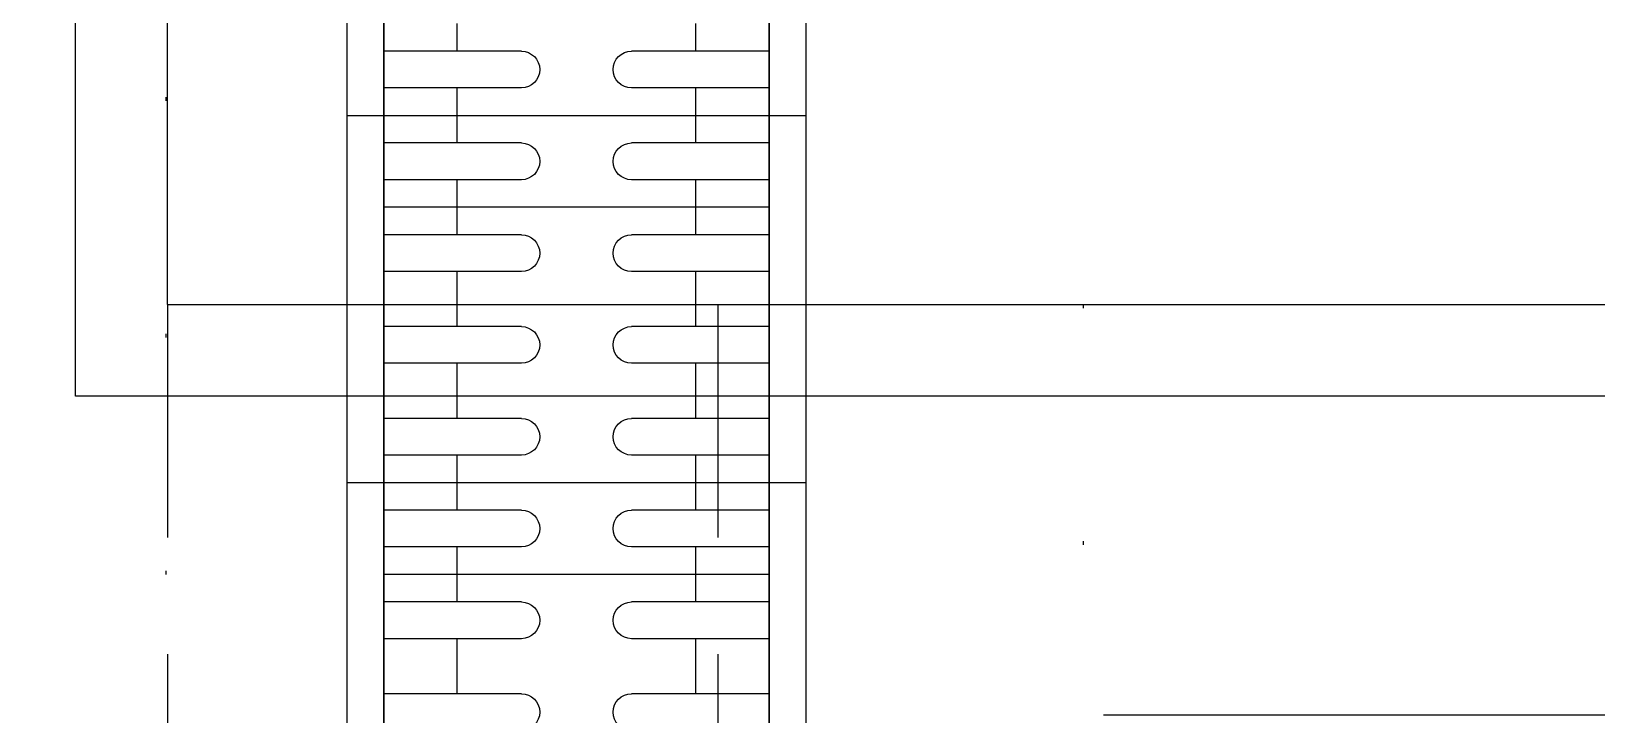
# Model space of a CAD drawing. Header units: inches. Extents: x 21 to 38546, y 13 to 15001.
# Drawn here: x 5338.05 to 5380.71, y 1850.91 to 1869.52 of the extents above; entities that cross this region are included whole.
import ezdxf

# ---------------------------------------------------------------- set-up
doc = ezdxf.new("R2010")
doc.units = ezdxf.units.IN
doc.header["$MEASUREMENT"] = 0
doc.linetypes.add('DOT', pattern=[6.35, 0, -6.35])
doc.linetypes.add('HIDDEN', pattern=[9.525, 6.35, -3.175])
doc.layers.add('RAD-MAHAL', color=2, linetype='Continuous')
doc.layers.add('RAST-IST-RADYATÖR-DİNAMİK BLOK', color=83, linetype='Continuous')
for name, color, linetype, lineweight in [('Z_MİM_-KM-BEAM-RAY', 8, 'DOT', 25), ('Z_MİM_-KM-WALL', 8, 'Continuous', 25), ('Z_MİM_-KM-WALL-PLASTER', 8, 'Continuous', 25), ('Z_MİM_-KM-WALL-RAY', 8, 'HIDDEN', 25)]:
    doc.layers.add(name, color=color, linetype=linetype, lineweight=lineweight)

# ---------------------------------------------------------------- blocks, each defined once
blk = doc.blocks.new('-KM_Kiriş İzi_ZK')
at = {"layer": 'Z_MİM_-KM-BEAM-RAY'}
for p, q in [((2010, 905), (2010, 680)), ((2035, 880), (2689.999, 880)), ((2035, 880), (2035, 680))]:
    blk.add_line(p, q, dxfattribs=at)
blk = doc.blocks.new('IS_RADYATOR-PLAN-120')
at = {"layer": 'RAST-IST-RADYATÖR-DİNAMİK BLOK', "color": 7}
for p, q in [((114.25, 11.5), (114.25, 7.75)), ((115.75, 11.5), (115.75, 7.75)), ((116.75, 11.5), (116.75, 7.75)), ((114.25, 9.5), (115, 9.5)), ((115, 9.5), (115.75, 9.5)), ((116.75, 9.5), (117.5, 9.5)), ((114.25, 4.75), (114.25, 1)), ((115.75, 4.75), (115.75, 1)), ((116.75, 4.75), (116.75, 1)), ((114.25, 3), (115, 3)), ((115, 3), (115.75, 3)), ((116.75, 3), (117.5, 3))]:
    blk.add_line(p, q, dxfattribs=at)
at = {"layer": 'RAST-IST-RADYATÖR-DİNAMİK BLOK'}
for points in [[(0, 0), (120, 0), (120, 12.5), (0, 12.5)], [(2.5, 11.5), (117.5, 11.5), (117.5, 1), (2.5, 1)]]:
    blk.add_lwpolyline(points, dxfattribs=at)
at = {"layer": 'RAST-IST-RADYATÖR-DİNAMİK BLOK', "color": 7}
for centre, start, end in [((113.75, 7.75), 180, 0), ((116.25, 7.75), 180, 0), ((113.75, 4.75), 0, 180), ((116.25, 4.75), 0, 180)]:
    blk.add_arc(centre, 0.5, start, end, dxfattribs=at)
blk = doc.blocks.new('IS_RADYATOR-PLAN-130')
at = {"layer": 'RAST-IST-RADYATÖR-DİNAMİK BLOK', "color": 7}
for p, q in [((114.25, 11.5), (114.25, 7.75)), ((115.75, 11.5), (115.75, 7.75)), ((116.75, 11.5), (116.75, 7.75)), ((118.25, 11.5), (118.25, 7.75)), ((119.25, 11.5), (119.25, 7.75)), ((120.75, 11.5), (120.75, 7.75)), ((121.75, 11.5), (121.75, 7.75)), ((123.25, 11.5), (123.25, 7.75)), ((124.25, 11.5), (124.25, 7.75)), ((125.75, 11.5), (125.75, 7.75)), ((126.75, 11.5), (126.75, 7.75)), ((114.25, 9.5), (115, 9.5)), ((115, 9.5), (115.75, 9.5)), ((116.75, 9.5), (117.5, 9.5)), ((117.5, 9.5), (118.25, 9.5)), ((119.25, 9.5), (120, 9.5)), ((120, 9.5), (120.75, 9.5)), ((121.75, 9.5), (122.5, 9.5)), ((122.5, 9.5), (123.25, 9.5)), ((124.25, 9.5), (125, 9.5)), ((125, 9.5), (125.75, 9.5)), ((126.75, 9.5), (127.5, 9.5)), ((114.25, 4.75), (114.25, 1)), ((115.75, 4.75), (115.75, 1)), ((116.75, 4.75), (116.75, 1)), ((118.25, 4.75), (118.25, 1)), ((119.25, 4.75), (119.25, 1)), ((120.75, 4.75), (120.75, 1)), ((121.75, 4.75), (121.75, 1)), ((123.25, 4.75), (123.25, 1)), ((124.25, 4.75), (124.25, 1)), ((125.75, 4.75), (125.75, 1)), ((126.75, 4.75), (126.75, 1)), ((114.25, 3), (115, 3)), ((115, 3), (115.75, 3)), ((116.75, 3), (117.5, 3)), ((117.5, 3), (118.25, 3)), ((119.25, 3), (120, 3)), ((120, 3), (120.75, 3)), ((121.75, 3), (122.5, 3)), ((122.5, 3), (123.25, 3)), ((124.25, 3), (125, 3)), ((125, 3), (125.75, 3)), ((126.75, 3), (127.5, 3))]:
    blk.add_line(p, q, dxfattribs=at)
at = {"layer": 'RAST-IST-RADYATÖR-DİNAMİK BLOK'}
for points in [[(0, 0), (130, 0), (130, 12.5), (0, 12.5)], [(2.5, 11.5), (127.5, 11.5), (127.5, 1), (2.5, 1)]]:
    blk.add_lwpolyline(points, dxfattribs=at)
at = {"layer": 'RAST-IST-RADYATÖR-DİNAMİK BLOK', "color": 7}
for centre, start, end in [((113.75, 7.75), 180, 0), ((116.25, 7.75), 180, 0), ((118.75, 7.75), 180, 0), ((121.25, 7.75), 180, 0), ((123.75, 7.75), 180, 0), ((126.25, 7.75), 180, 0), ((113.75, 4.75), 0, 180), ((116.25, 4.75), 0, 180), ((118.75, 4.75), 0, 180), ((121.25, 4.75), 0, 180), ((123.75, 4.75), 0, 180), ((126.25, 4.75), 0, 180)]:
    blk.add_arc(centre, 0.5, start, end, dxfattribs=at)
blk = doc.blocks.new('IS_RADYATOR-PLAN-140')
at = {"layer": 'RAST-IST-RADYATÖR-DİNAMİK BLOK', "color": 7}
for p, q in [((114.25, 11.5), (114.25, 7.75)), ((115.75, 11.5), (115.75, 7.75)), ((116.75, 11.5), (116.75, 7.75)), ((118.25, 11.5), (118.25, 7.75)), ((119.25, 11.5), (119.25, 7.75)), ((120.75, 11.5), (120.75, 7.75)), ((121.75, 11.5), (121.75, 7.75)), ((123.25, 11.5), (123.25, 7.75)), ((124.25, 11.5), (124.25, 7.75)), ((125.75, 11.5), (125.75, 7.75)), ((126.75, 11.5), (126.75, 7.75)), ((128.25, 11.5), (128.25, 7.75)), ((129.25, 11.5), (129.25, 7.75)), ((130.75, 11.5), (130.75, 7.75)), ((131.75, 11.5), (131.75, 7.75)), ((114.25, 9.5), (115, 9.5)), ((115, 9.5), (115.75, 9.5)), ((116.75, 9.5), (117.5, 9.5)), ((117.5, 9.5), (118.25, 9.5)), ((119.25, 9.5), (120, 9.5)), ((120, 9.5), (120.75, 9.5)), ((121.75, 9.5), (122.5, 9.5)), ((122.5, 9.5), (123.25, 9.5)), ((124.25, 9.5), (125, 9.5)), ((125, 9.5), (125.75, 9.5)), ((126.75, 9.5), (127.5, 9.5)), ((127.5, 9.5), (128.25, 9.5)), ((129.25, 9.5), (130, 9.5)), ((130, 9.5), (130.75, 9.5)), ((131.75, 9.5), (132.5, 9.5)), ((114.25, 4.75), (114.25, 1)), ((115.75, 4.75), (115.75, 1)), ((116.75, 4.75), (116.75, 1)), ((118.25, 4.75), (118.25, 1)), ((119.25, 4.75), (119.25, 1)), ((120.75, 4.75), (120.75, 1)), ((121.75, 4.75), (121.75, 1)), ((123.25, 4.75), (123.25, 1)), ((124.25, 4.75), (124.25, 1)), ((125.75, 4.75), (125.75, 1)), ((126.75, 4.75), (126.75, 1)), ((128.25, 4.75), (128.25, 1)), ((129.25, 4.75), (129.25, 1)), ((130.75, 4.75), (130.75, 1)), ((131.75, 4.75), (131.75, 1)), ((114.25, 3), (115, 3)), ((115, 3), (115.75, 3)), ((116.75, 3), (117.5, 3)), ((117.5, 3), (118.25, 3)), ((119.25, 3), (120, 3)), ((120, 3), (120.75, 3)), ((121.75, 3), (122.5, 3)), ((122.5, 3), (123.25, 3)), ((124.25, 3), (125, 3)), ((125, 3), (125.75, 3)), ((126.75, 3), (127.5, 3)), ((127.5, 3), (128.25, 3)), ((129.25, 3), (130, 3)), ((130, 3), (130.75, 3)), ((131.75, 3), (132.5, 3))]:
    blk.add_line(p, q, dxfattribs=at)
at = {"layer": 'RAST-IST-RADYATÖR-DİNAMİK BLOK'}
for points in [[(0, 0), (140, 0), (140, 12.5), (0, 12.5)], [(2.5, 11.5), (137.5, 11.5), (137.5, 1), (2.5, 1)]]:
    blk.add_lwpolyline(points, dxfattribs=at)
at = {"layer": 'RAST-IST-RADYATÖR-DİNAMİK BLOK', "color": 7}
for centre, start, end in [((113.75, 7.75), 180, 0), ((116.25, 7.75), 180, 0), ((118.75, 7.75), 180, 0), ((121.25, 7.75), 180, 0), ((123.75, 7.75), 180, 0), ((126.25, 7.75), 180, 0), ((128.75, 7.75), 180, 0), ((131.25, 7.75), 180, 0), ((113.75, 4.75), 0, 180), ((116.25, 4.75), 0, 180), ((118.75, 4.75), 0, 180), ((121.25, 4.75), 0, 180), ((123.75, 4.75), 0, 180), ((126.25, 4.75), 0, 180), ((128.75, 4.75), 0, 180), ((131.25, 4.75), 0, 180)]:
    blk.add_arc(centre, 0.5, start, end, dxfattribs=at)
blk = doc.blocks.new('IS_RADYATOR-PLAN-150')
at = {"layer": 'RAST-IST-RADYATÖR-DİNAMİK BLOK', "color": 7}
for p, q in [((114.25, 11.5), (114.25, 7.75)), ((115.75, 11.5), (115.75, 7.75)), ((116.75, 11.5), (116.75, 7.75)), ((118.25, 11.5), (118.25, 7.75)), ((119.25, 11.5), (119.25, 7.75)), ((120.75, 11.5), (120.75, 7.75)), ((121.75, 11.5), (121.75, 7.75)), ((123.25, 11.5), (123.25, 7.75)), ((124.25, 11.5), (124.25, 7.75)), ((125.75, 11.5), (125.75, 7.75)), ((126.75, 11.5), (126.75, 7.75)), ((128.25, 11.5), (128.25, 7.75)), ((129.25, 11.5), (129.25, 7.75)), ((130.75, 11.5), (130.75, 7.75)), ((131.75, 11.5), (131.75, 7.75)), ((114.25, 9.5), (115, 9.5)), ((115, 9.5), (115.75, 9.5)), ((116.75, 9.5), (117.5, 9.5)), ((117.5, 9.5), (118.25, 9.5)), ((119.25, 9.5), (120, 9.5)), ((120, 9.5), (120.75, 9.5)), ((121.75, 9.5), (122.5, 9.5)), ((122.5, 9.5), (123.25, 9.5)), ((124.25, 9.5), (125, 9.5)), ((125, 9.5), (125.75, 9.5)), ((126.75, 9.5), (127.5, 9.5)), ((127.5, 9.5), (128.25, 9.5)), ((129.25, 9.5), (130, 9.5)), ((130, 9.5), (130.75, 9.5)), ((131.75, 9.5), (132.5, 9.5)), ((114.25, 4.75), (114.25, 1)), ((115.75, 4.75), (115.75, 1)), ((116.75, 4.75), (116.75, 1)), ((118.25, 4.75), (118.25, 1)), ((119.25, 4.75), (119.25, 1)), ((120.75, 4.75), (120.75, 1)), ((121.75, 4.75), (121.75, 1)), ((123.25, 4.75), (123.25, 1)), ((124.25, 4.75), (124.25, 1)), ((125.75, 4.75), (125.75, 1)), ((126.75, 4.75), (126.75, 1)), ((128.25, 4.75), (128.25, 1)), ((129.25, 4.75), (129.25, 1)), ((130.75, 4.75), (130.75, 1)), ((131.75, 4.75), (131.75, 1)), ((114.25, 3), (115, 3)), ((115, 3), (115.75, 3)), ((116.75, 3), (117.5, 3)), ((117.5, 3), (118.25, 3)), ((119.25, 3), (120, 3)), ((120, 3), (120.75, 3)), ((121.75, 3), (122.5, 3)), ((122.5, 3), (123.25, 3)), ((124.25, 3), (125, 3)), ((125, 3), (125.75, 3)), ((126.75, 3), (127.5, 3)), ((127.5, 3), (128.25, 3)), ((129.25, 3), (130, 3)), ((130, 3), (130.75, 3)), ((131.75, 3), (132.5, 3))]:
    blk.add_line(p, q, dxfattribs=at)
at = {"layer": 'RAST-IST-RADYATÖR-DİNAMİK BLOK'}
for points in [[(-5, 0), (145, 0), (145, 12.5), (-5, 12.5)], [(-2.5, 11.5), (142.5, 11.5), (142.5, 1), (-2.5, 1)]]:
    blk.add_lwpolyline(points, dxfattribs=at)
at = {"layer": 'RAST-IST-RADYATÖR-DİNAMİK BLOK', "color": 7}
for centre, start, end in [((113.75, 7.75), 180, 0), ((116.25, 7.75), 180, 0), ((118.75, 7.75), 180, 0), ((121.25, 7.75), 180, 0), ((123.75, 7.75), 180, 0), ((126.25, 7.75), 180, 0), ((128.75, 7.75), 180, 0), ((131.25, 7.75), 180, 0), ((113.75, 4.75), 0, 180), ((116.25, 4.75), 0, 180), ((118.75, 4.75), 0, 180), ((121.25, 4.75), 0, 180), ((123.75, 4.75), 0, 180), ((126.25, 4.75), 0, 180), ((128.75, 4.75), 0, 180), ((131.25, 4.75), 0, 180)]:
    blk.add_arc(centre, 0.5, start, end, dxfattribs=at)
blk = doc.blocks.new('IS_RADYATOR-PLAN-160')
at = {"layer": 'RAST-IST-RADYATÖR-DİNAMİK BLOK', "color": 7}
for p, q in [((114.25, 11.5), (114.25, 7.75)), ((115.75, 11.5), (115.75, 7.75)), ((116.75, 11.5), (116.75, 7.75)), ((118.25, 11.5), (118.25, 7.75)), ((119.25, 11.5), (119.25, 7.75)), ((120.75, 11.5), (120.75, 7.75)), ((121.75, 11.5), (121.75, 7.75)), ((123.25, 11.5), (123.25, 7.75)), ((124.25, 11.5), (124.25, 7.75)), ((125.75, 11.5), (125.75, 7.75)), ((126.75, 11.5), (126.75, 7.75)), ((128.25, 11.5), (128.25, 7.75)), ((129.25, 11.5), (129.25, 7.75)), ((130.75, 11.5), (130.75, 7.75)), ((131.75, 11.5), (131.75, 7.75)), ((114.25, 9.5), (115, 9.5)), ((115, 9.5), (115.75, 9.5)), ((116.75, 9.5), (117.5, 9.5)), ((117.5, 9.5), (118.25, 9.5)), ((119.25, 9.5), (120, 9.5)), ((120, 9.5), (120.75, 9.5)), ((121.75, 9.5), (122.5, 9.5)), ((122.5, 9.5), (123.25, 9.5)), ((124.25, 9.5), (125, 9.5)), ((125, 9.5), (125.75, 9.5)), ((126.75, 9.5), (127.5, 9.5)), ((127.5, 9.5), (128.25, 9.5)), ((129.25, 9.5), (130, 9.5)), ((130, 9.5), (130.75, 9.5)), ((131.75, 9.5), (132.5, 9.5)), ((114.25, 4.75), (114.25, 1)), ((115.75, 4.75), (115.75, 1)), ((116.75, 4.75), (116.75, 1)), ((118.25, 4.75), (118.25, 1)), ((119.25, 4.75), (119.25, 1)), ((120.75, 4.75), (120.75, 1)), ((121.75, 4.75), (121.75, 1)), ((123.25, 4.75), (123.25, 1)), ((124.25, 4.75), (124.25, 1)), ((125.75, 4.75), (125.75, 1)), ((126.75, 4.75), (126.75, 1)), ((128.25, 4.75), (128.25, 1)), ((129.25, 4.75), (129.25, 1)), ((130.75, 4.75), (130.75, 1)), ((131.75, 4.75), (131.75, 1)), ((114.25, 3), (115, 3)), ((115, 3), (115.75, 3)), ((116.75, 3), (117.5, 3)), ((117.5, 3), (118.25, 3)), ((119.25, 3), (120, 3)), ((120, 3), (120.75, 3)), ((121.75, 3), (122.5, 3)), ((122.5, 3), (123.25, 3)), ((124.25, 3), (125, 3)), ((125, 3), (125.75, 3)), ((126.75, 3), (127.5, 3)), ((127.5, 3), (128.25, 3)), ((129.25, 3), (130, 3)), ((130, 3), (130.75, 3)), ((131.75, 3), (132.5, 3))]:
    blk.add_line(p, q, dxfattribs=at)
at = {"layer": 'RAST-IST-RADYATÖR-DİNAMİK BLOK'}
for points in [[(-5, 0), (155, 0), (155, 12.5), (-5, 12.5)], [(-2.5, 11.5), (152.5, 11.5), (152.5, 1), (-2.5, 1)]]:
    blk.add_lwpolyline(points, dxfattribs=at)
at = {"layer": 'RAST-IST-RADYATÖR-DİNAMİK BLOK', "color": 7}
for centre, start, end in [((113.75, 7.75), 180, 0), ((116.25, 7.75), 180, 0), ((118.75, 7.75), 180, 0), ((121.25, 7.75), 180, 0), ((123.75, 7.75), 180, 0), ((126.25, 7.75), 180, 0), ((128.75, 7.75), 180, 0), ((131.25, 7.75), 180, 0), ((113.75, 4.75), 0, 180), ((116.25, 4.75), 0, 180), ((118.75, 4.75), 0, 180), ((121.25, 4.75), 0, 180), ((123.75, 4.75), 0, 180), ((126.25, 4.75), 0, 180), ((128.75, 4.75), 0, 180), ((131.25, 4.75), 0, 180)]:
    blk.add_arc(centre, 0.5, start, end, dxfattribs=at)
blk = doc.blocks.new('IS_RADYATOR-PLAN-170')
at = {"layer": 'RAST-IST-RADYATÖR-DİNAMİK BLOK', "color": 7}
for p, q in [((114.25, 11.5), (114.25, 7.75)), ((115.75, 11.5), (115.75, 7.75)), ((116.75, 11.5), (116.75, 7.75)), ((118.25, 11.5), (118.25, 7.75)), ((119.25, 11.5), (119.25, 7.75)), ((120.75, 11.5), (120.75, 7.75)), ((121.75, 11.5), (121.75, 7.75)), ((123.25, 11.5), (123.25, 7.75)), ((124.25, 11.5), (124.25, 7.75)), ((125.75, 11.5), (125.75, 7.75)), ((126.75, 11.5), (126.75, 7.75)), ((128.25, 11.5), (128.25, 7.75)), ((129.25, 11.5), (129.25, 7.75)), ((130.75, 11.5), (130.75, 7.75)), ((131.75, 11.5), (131.75, 7.75)), ((114.25, 9.5), (115, 9.5)), ((115, 9.5), (115.75, 9.5)), ((116.75, 9.5), (117.5, 9.5)), ((117.5, 9.5), (118.25, 9.5)), ((119.25, 9.5), (120, 9.5)), ((120, 9.5), (120.75, 9.5)), ((121.75, 9.5), (122.5, 9.5)), ((122.5, 9.5), (123.25, 9.5)), ((124.25, 9.5), (125, 9.5)), ((125, 9.5), (125.75, 9.5)), ((126.75, 9.5), (127.5, 9.5)), ((127.5, 9.5), (128.25, 9.5)), ((129.25, 9.5), (130, 9.5)), ((130, 9.5), (130.75, 9.5)), ((131.75, 9.5), (132.5, 9.5)), ((114.25, 4.75), (114.25, 1)), ((115.75, 4.75), (115.75, 1)), ((116.75, 4.75), (116.75, 1)), ((118.25, 4.75), (118.25, 1)), ((119.25, 4.75), (119.25, 1)), ((120.75, 4.75), (120.75, 1)), ((121.75, 4.75), (121.75, 1)), ((123.25, 4.75), (123.25, 1)), ((124.25, 4.75), (124.25, 1)), ((125.75, 4.75), (125.75, 1)), ((126.75, 4.75), (126.75, 1)), ((128.25, 4.75), (128.25, 1)), ((129.25, 4.75), (129.25, 1)), ((130.75, 4.75), (130.75, 1)), ((131.75, 4.75), (131.75, 1)), ((114.25, 3), (115, 3)), ((115, 3), (115.75, 3)), ((116.75, 3), (117.5, 3)), ((117.5, 3), (118.25, 3)), ((119.25, 3), (120, 3)), ((120, 3), (120.75, 3)), ((121.75, 3), (122.5, 3)), ((122.5, 3), (123.25, 3)), ((124.25, 3), (125, 3)), ((125, 3), (125.75, 3)), ((126.75, 3), (127.5, 3)), ((127.5, 3), (128.25, 3)), ((129.25, 3), (130, 3)), ((130, 3), (130.75, 3)), ((131.75, 3), (132.5, 3))]:
    blk.add_line(p, q, dxfattribs=at)
at = {"layer": 'RAST-IST-RADYATÖR-DİNAMİK BLOK'}
for points in [[(-5, 0), (165, 0), (165, 12.5), (-5, 12.5)], [(-2.5, 11.5), (162.5, 11.5), (162.5, 1), (-2.5, 1)]]:
    blk.add_lwpolyline(points, dxfattribs=at)
at = {"layer": 'RAST-IST-RADYATÖR-DİNAMİK BLOK', "color": 7}
for centre, start, end in [((113.75, 7.75), 180, 0), ((116.25, 7.75), 180, 0), ((118.75, 7.75), 180, 0), ((121.25, 7.75), 180, 0), ((123.75, 7.75), 180, 0), ((126.25, 7.75), 180, 0), ((128.75, 7.75), 180, 0), ((131.25, 7.75), 180, 0), ((113.75, 4.75), 0, 180), ((116.25, 4.75), 0, 180), ((118.75, 4.75), 0, 180), ((121.25, 4.75), 0, 180), ((123.75, 4.75), 0, 180), ((126.25, 4.75), 0, 180), ((128.75, 4.75), 0, 180), ((131.25, 4.75), 0, 180)]:
    blk.add_arc(centre, 0.5, start, end, dxfattribs=at)
blk = doc.blocks.new('IS_RADYATOR-PLAN-180')
at = {"layer": 'RAST-IST-RADYATÖR-DİNAMİK BLOK', "color": 7}
for p, q in [((114.25, 11.5), (114.25, 7.75)), ((115.75, 11.5), (115.75, 7.75)), ((116.75, 11.5), (116.75, 7.75)), ((118.25, 11.5), (118.25, 7.75)), ((119.25, 11.5), (119.25, 7.75)), ((120.75, 11.5), (120.75, 7.75)), ((121.75, 11.5), (121.75, 7.75)), ((123.25, 11.5), (123.25, 7.75)), ((124.25, 11.5), (124.25, 7.75)), ((125.75, 11.5), (125.75, 7.75)), ((126.75, 11.5), (126.75, 7.75)), ((128.25, 11.5), (128.25, 7.75)), ((129.25, 11.5), (129.25, 7.75)), ((130.75, 11.5), (130.75, 7.75)), ((131.75, 11.5), (131.75, 7.75)), ((114.25, 9.5), (115, 9.5)), ((115, 9.5), (115.75, 9.5)), ((116.75, 9.5), (117.5, 9.5)), ((117.5, 9.5), (118.25, 9.5)), ((119.25, 9.5), (120, 9.5)), ((120, 9.5), (120.75, 9.5)), ((121.75, 9.5), (122.5, 9.5)), ((122.5, 9.5), (123.25, 9.5)), ((124.25, 9.5), (125, 9.5)), ((125, 9.5), (125.75, 9.5)), ((126.75, 9.5), (127.5, 9.5)), ((127.5, 9.5), (128.25, 9.5)), ((129.25, 9.5), (130, 9.5)), ((130, 9.5), (130.75, 9.5)), ((131.75, 9.5), (132.5, 9.5)), ((114.25, 4.75), (114.25, 1)), ((115.75, 4.75), (115.75, 1)), ((116.75, 4.75), (116.75, 1)), ((118.25, 4.75), (118.25, 1)), ((119.25, 4.75), (119.25, 1)), ((120.75, 4.75), (120.75, 1)), ((121.75, 4.75), (121.75, 1)), ((123.25, 4.75), (123.25, 1)), ((124.25, 4.75), (124.25, 1)), ((125.75, 4.75), (125.75, 1)), ((126.75, 4.75), (126.75, 1)), ((128.25, 4.75), (128.25, 1)), ((129.25, 4.75), (129.25, 1)), ((130.75, 4.75), (130.75, 1)), ((131.75, 4.75), (131.75, 1)), ((114.25, 3), (115, 3)), ((115, 3), (115.75, 3)), ((116.75, 3), (117.5, 3)), ((117.5, 3), (118.25, 3)), ((119.25, 3), (120, 3)), ((120, 3), (120.75, 3)), ((121.75, 3), (122.5, 3)), ((122.5, 3), (123.25, 3)), ((124.25, 3), (125, 3)), ((125, 3), (125.75, 3)), ((126.75, 3), (127.5, 3)), ((127.5, 3), (128.25, 3)), ((129.25, 3), (130, 3)), ((130, 3), (130.75, 3)), ((131.75, 3), (132.5, 3))]:
    blk.add_line(p, q, dxfattribs=at)
at = {"layer": 'RAST-IST-RADYATÖR-DİNAMİK BLOK'}
for points in [[(-5, 0), (175, 0), (175, 12.5), (-5, 12.5)], [(-2.5, 11.5), (172.5, 11.5), (172.5, 1), (-2.5, 1)]]:
    blk.add_lwpolyline(points, dxfattribs=at)
at = {"layer": 'RAST-IST-RADYATÖR-DİNAMİK BLOK', "color": 7}
for centre, start, end in [((113.75, 7.75), 180, 0), ((116.25, 7.75), 180, 0), ((118.75, 7.75), 180, 0), ((121.25, 7.75), 180, 0), ((123.75, 7.75), 180, 0), ((126.25, 7.75), 180, 0), ((128.75, 7.75), 180, 0), ((131.25, 7.75), 180, 0), ((113.75, 4.75), 0, 180), ((116.25, 4.75), 0, 180), ((118.75, 4.75), 0, 180), ((121.25, 4.75), 0, 180), ((123.75, 4.75), 0, 180), ((126.25, 4.75), 0, 180), ((128.75, 4.75), 0, 180), ((131.25, 4.75), 0, 180)]:
    blk.add_arc(centre, 0.5, start, end, dxfattribs=at)
blk = doc.blocks.new('IS_RADYATOR-PLAN-190')
at = {"layer": 'RAST-IST-RADYATÖR-DİNAMİK BLOK', "color": 7}
for p, q in [((114.25, 11.5), (114.25, 7.75)), ((115.75, 11.5), (115.75, 7.75)), ((116.75, 11.5), (116.75, 7.75)), ((118.25, 11.5), (118.25, 7.75)), ((119.25, 11.5), (119.25, 7.75)), ((120.75, 11.5), (120.75, 7.75)), ((121.75, 11.5), (121.75, 7.75)), ((123.25, 11.5), (123.25, 7.75)), ((124.25, 11.5), (124.25, 7.75)), ((125.75, 11.5), (125.75, 7.75)), ((126.75, 11.5), (126.75, 7.75)), ((128.25, 11.5), (128.25, 7.75)), ((129.25, 11.5), (129.25, 7.75)), ((130.75, 11.5), (130.75, 7.75)), ((131.75, 11.5), (131.75, 7.75)), ((114.25, 9.5), (115, 9.5)), ((115, 9.5), (115.75, 9.5)), ((116.75, 9.5), (117.5, 9.5)), ((117.5, 9.5), (118.25, 9.5)), ((119.25, 9.5), (120, 9.5)), ((120, 9.5), (120.75, 9.5)), ((121.75, 9.5), (122.5, 9.5)), ((122.5, 9.5), (123.25, 9.5)), ((124.25, 9.5), (125, 9.5)), ((125, 9.5), (125.75, 9.5)), ((126.75, 9.5), (127.5, 9.5)), ((127.5, 9.5), (128.25, 9.5)), ((129.25, 9.5), (130, 9.5)), ((130, 9.5), (130.75, 9.5)), ((131.75, 9.5), (132.5, 9.5)), ((114.25, 4.75), (114.25, 1)), ((115.75, 4.75), (115.75, 1)), ((116.75, 4.75), (116.75, 1)), ((118.25, 4.75), (118.25, 1)), ((119.25, 4.75), (119.25, 1)), ((120.75, 4.75), (120.75, 1)), ((121.75, 4.75), (121.75, 1)), ((123.25, 4.75), (123.25, 1)), ((124.25, 4.75), (124.25, 1)), ((125.75, 4.75), (125.75, 1)), ((126.75, 4.75), (126.75, 1)), ((128.25, 4.75), (128.25, 1)), ((129.25, 4.75), (129.25, 1)), ((130.75, 4.75), (130.75, 1)), ((131.75, 4.75), (131.75, 1)), ((114.25, 3), (115, 3)), ((115, 3), (115.75, 3)), ((116.75, 3), (117.5, 3)), ((117.5, 3), (118.25, 3)), ((119.25, 3), (120, 3)), ((120, 3), (120.75, 3)), ((121.75, 3), (122.5, 3)), ((122.5, 3), (123.25, 3)), ((124.25, 3), (125, 3)), ((125, 3), (125.75, 3)), ((126.75, 3), (127.5, 3)), ((127.5, 3), (128.25, 3)), ((129.25, 3), (130, 3)), ((130, 3), (130.75, 3)), ((131.75, 3), (132.5, 3))]:
    blk.add_line(p, q, dxfattribs=at)
at = {"layer": 'RAST-IST-RADYATÖR-DİNAMİK BLOK'}
for points in [[(-5, 0), (185, 0), (185, 12.5), (-5, 12.5)], [(182.5, 11.5), (-2.5, 11.5), (-2.5, 1), (182.5, 1)]]:
    blk.add_lwpolyline(points, dxfattribs=at)
at = {"layer": 'RAST-IST-RADYATÖR-DİNAMİK BLOK', "color": 7}
for centre, start, end in [((113.75, 7.75), 180, 0), ((116.25, 7.75), 180, 0), ((118.75, 7.75), 180, 0), ((121.25, 7.75), 180, 0), ((123.75, 7.75), 180, 0), ((126.25, 7.75), 180, 0), ((128.75, 7.75), 180, 0), ((131.25, 7.75), 180, 0), ((113.75, 4.75), 0, 180), ((116.25, 4.75), 0, 180), ((118.75, 4.75), 0, 180), ((121.25, 4.75), 0, 180), ((123.75, 4.75), 0, 180), ((126.25, 4.75), 0, 180), ((128.75, 4.75), 0, 180), ((131.25, 4.75), 0, 180)]:
    blk.add_arc(centre, 0.5, start, end, dxfattribs=at)
blk = doc.blocks.new('IS_RADYATOR-PLAN-200')
at = {"layer": 'RAST-IST-RADYATÖR-DİNAMİK BLOK', "color": 7}
for p, q in [((119.25, 11.5), (119.25, 7.75)), ((120.75, 11.5), (120.75, 7.75)), ((121.75, 11.5), (121.75, 7.75)), ((123.25, 11.5), (123.25, 7.75)), ((124.25, 11.5), (124.25, 7.75)), ((125.75, 11.5), (125.75, 7.75)), ((126.75, 11.5), (126.75, 7.75)), ((128.25, 11.5), (128.25, 7.75)), ((129.25, 11.5), (129.25, 7.75)), ((130.75, 11.5), (130.75, 7.75)), ((131.75, 11.5), (131.75, 7.75)), ((133.25, 11.5), (133.25, 7.75)), ((134.25, 11.5), (134.25, 7.75)), ((135.75, 11.5), (135.75, 7.75)), ((136.75, 11.5), (136.75, 7.75)), ((119.25, 9.5), (120, 9.5)), ((120, 9.5), (120.75, 9.5)), ((121.75, 9.5), (122.5, 9.5)), ((122.5, 9.5), (123.25, 9.5)), ((124.25, 9.5), (125, 9.5)), ((125, 9.5), (125.75, 9.5)), ((126.75, 9.5), (127.5, 9.5)), ((127.5, 9.5), (128.25, 9.5)), ((129.25, 9.5), (130, 9.5)), ((130, 9.5), (130.75, 9.5)), ((131.75, 9.5), (132.5, 9.5)), ((132.5, 9.5), (133.25, 9.5)), ((134.25, 9.5), (135, 9.5)), ((135, 9.5), (135.75, 9.5)), ((136.75, 9.5), (137.5, 9.5)), ((119.25, 4.75), (119.25, 1)), ((120.75, 4.75), (120.75, 1)), ((121.75, 4.75), (121.75, 1)), ((123.25, 4.75), (123.25, 1)), ((124.25, 4.75), (124.25, 1)), ((125.75, 4.75), (125.75, 1)), ((126.75, 4.75), (126.75, 1)), ((128.25, 4.75), (128.25, 1)), ((129.25, 4.75), (129.25, 1)), ((130.75, 4.75), (130.75, 1)), ((131.75, 4.75), (131.75, 1)), ((133.25, 4.75), (133.25, 1)), ((134.25, 4.75), (134.25, 1)), ((135.75, 4.75), (135.75, 1)), ((136.75, 4.75), (136.75, 1)), ((119.25, 3), (120, 3)), ((120, 3), (120.75, 3)), ((121.75, 3), (122.5, 3)), ((122.5, 3), (123.25, 3)), ((124.25, 3), (125, 3)), ((125, 3), (125.75, 3)), ((126.75, 3), (127.5, 3)), ((127.5, 3), (128.25, 3)), ((129.25, 3), (130, 3)), ((130, 3), (130.75, 3)), ((131.75, 3), (132.5, 3)), ((132.5, 3), (133.25, 3)), ((134.25, 3), (135, 3)), ((135, 3), (135.75, 3)), ((136.75, 3), (137.5, 3))]:
    blk.add_line(p, q, dxfattribs=at)
at = {"layer": 'RAST-IST-RADYATÖR-DİNAMİK BLOK'}
for points in [[(0, 0), (200, 0), (200, 12.5), (0, 12.5)], [(2.5, 11.5), (197.5, 11.5), (197.5, 1), (2.5, 1)]]:
    blk.add_lwpolyline(points, dxfattribs=at)
at = {"layer": 'RAST-IST-RADYATÖR-DİNAMİK BLOK', "color": 7}
for centre, start, end in [((118.75, 7.75), 180, 0), ((121.25, 7.75), 180, 0), ((123.75, 7.75), 180, 0), ((126.25, 7.75), 180, 0), ((128.75, 7.75), 180, 0), ((131.25, 7.75), 180, 0), ((133.75, 7.75), 180, 0), ((136.25, 7.75), 180, 0), ((118.75, 4.75), 0, 180), ((121.25, 4.75), 0, 180), ((123.75, 4.75), 0, 180), ((126.25, 4.75), 0, 180), ((128.75, 4.75), 0, 180), ((131.25, 4.75), 0, 180), ((133.75, 4.75), 0, 180), ((136.25, 4.75), 0, 180)]:
    blk.add_arc(centre, 0.5, start, end, dxfattribs=at)
blk = doc.blocks.new('IS_U4738')
for name, p in [('IS_RADYATOR-PLAN-120', (0, 0)), ('IS_RADYATOR-PLAN-130', (0, 0)), ('IS_RADYATOR-PLAN-140', (0, 0)), ('IS_RADYATOR-PLAN-150', (0, 0)), ('IS_RADYATOR-PLAN-160', (0, 0)), ('IS_RADYATOR-PLAN-170', (0, 0)), ('IS_RADYATOR-PLAN-180', (0, 0)), ('IS_RADYATOR-PLAN-190', (0, 0)), ('IS_RADYATOR-PLAN-200', (-5, 0))]:
    blk.add_blockref(name, p)
blk = doc.blocks.new('IS_MAHAL_NO1')
at = {"layer": 'RAD-MAHAL'}
blk.add_line((-57.027, 49.6), (57.209, 49.6), dxfattribs=at)

msp = doc.modelspace()

# ---------------------------------------------------------------- linework, layer by layer
at = {"layer": 'Z_MİM_-KM-WALL'}
for q in [(5341.757, 1945.082), (6021.756, 1862.083)]:
    msp.add_line((5341.757, 1862.083), q, dxfattribs=at)
at = {"layer": 'Z_MİM_-KM-WALL-PLASTER'}
msp.add_lwpolyline([(6814.258, 1859.584), (5339.258, 1859.583), (5339.258, 1944.584), (5359.257, 1944.582), (5359.257, 1879.583), (5569.257, 1879.583), (5569.257, 2559.61), (5444.256, 2559.61), (5444.256, 2089.583), (5284.258, 2089.583), (5284.257, 2554.583), (4699.257, 2554.583), (4699.257, 2089.583), (4644.258, 2089.583), (4644.258, 1859.583), (3041.758, 1859.583)], dxfattribs=at)
at = {"layer": 'Z_MİM_-KM-WALL-RAY'}
for p, q in [((5341.758, 1862.083), (5341.758, 1662.084)), ((5356.758, 1862.083), (5356.758, 1662.084))]:
    msp.add_line(p, q, dxfattribs=at)

# ---------------------------------------------------------------- block references
at = {"layer": 'RAD-MAHAL', "xscale": 0.8, "yscale": 0.8, "zscale": 0.8}
msp.add_blockref('IS_MAHAL_NO1', (5412.884, 1811.231), dxfattribs=at)
at = {"layer": 'RAST-IST-RADYATÖR-DİNAMİK BLOK', "xscale": -1, "rotation": 270}
msp.add_blockref('IS_U4738', (5346.655, 1737.231), dxfattribs=at)
at = {"layer": 'Z_MİM_-KM-BEAM-RAY'}
msp.add_blockref('-KM_Kiriş İzi_ZK', (3331.714, 982.083), dxfattribs=at)

doc.saveas('drawing.dxf')
